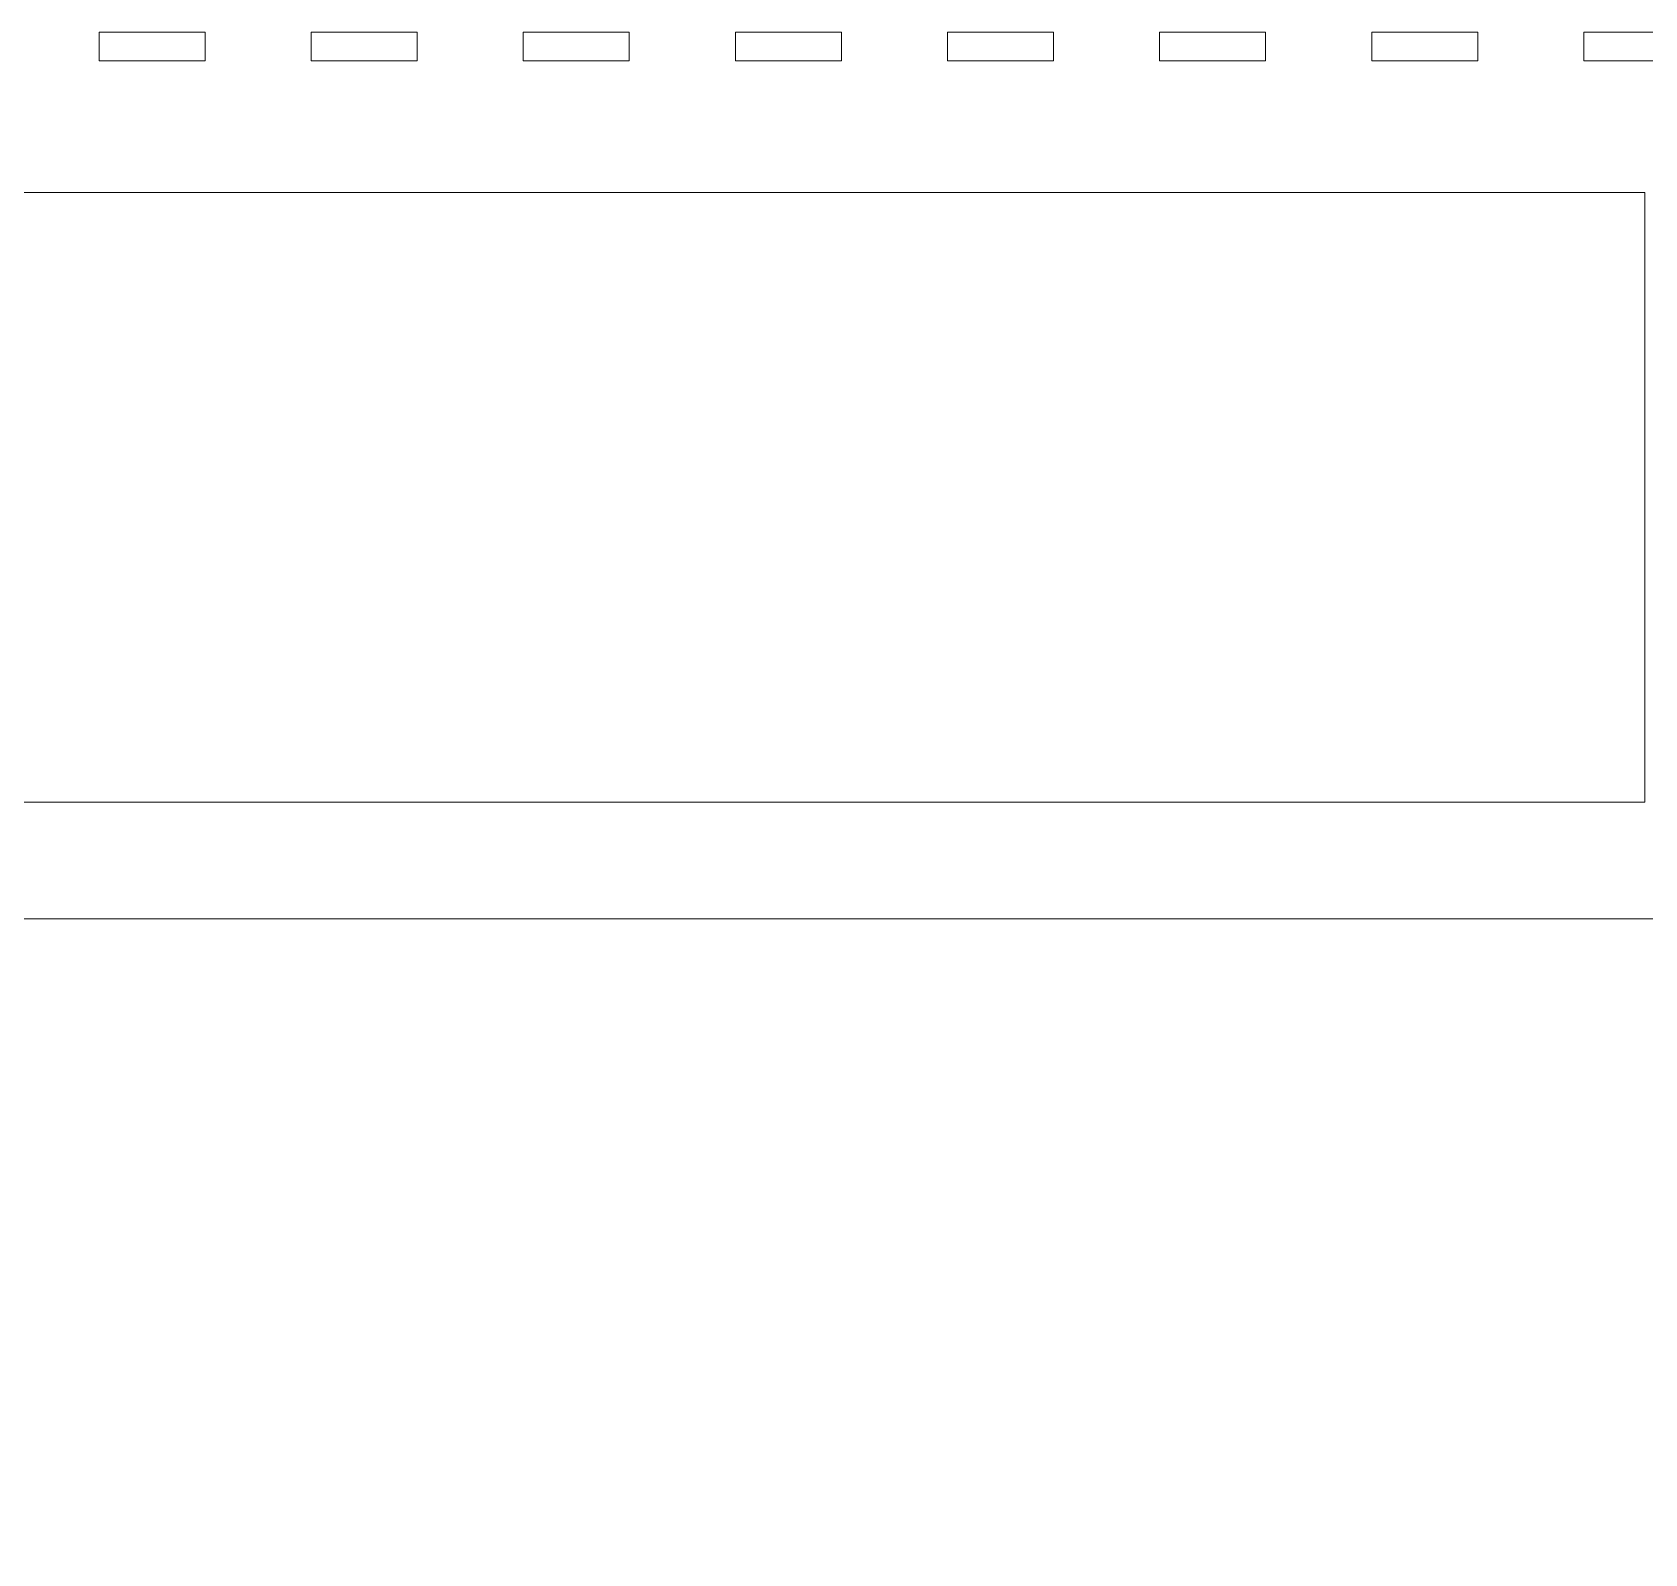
# Model space of a CAD drawing. Header units: millimetres. Extents: x 0 to 610, y 0 to 514.
# Drawn here: x 169.3 to 338.6, y 179.4 to 339.2 of the extents above; entities that cross this region are included whole.
import ezdxf

# ---------------------------------------------------------------- set-up
doc = ezdxf.new("R2010")
doc.units = ezdxf.units.MM
doc.header["$LTSCALE"] = 0.05
doc.layers.get('0').update_dxf_attribs({"plot": 0})
doc.layers.add('CUT', color=1, linetype='Continuous', lineweight=0)

# ---------------------------------------------------------------- blocks, each defined once
blk = doc.blocks.new('top')
blk.add_lwpolyline([(201, -23.41), (201, -130.41, -0.414214), (193.5, -137.91), (-77.5, -137.91, -0.414214), (-85, -130.41), (-85, -23.41, -0.414214), (-77.5, -15.91), (193.5, -15.91, -0.414214)], format="xyb", close=True)
for points in [[(200.77, -214.16), (-34.23, -214.16), (-34.23, -150.16), (200.77, -150.16)], [(-38.97, -231), (-38.97, -228), (-27.84, -228), (-27.84, -231)], [(-16.7, -231), (-16.7, -228), (-5.57, -228), (-5.57, -231)], [(5.57, -231), (5.57, -228), (16.7, -228), (16.7, -231)], [(38.97, -231), (27.84, -231), (27.84, -228), (38.97, -228)], [(50.11, -231), (50.11, -228), (61.24, -228), (61.24, -231)], [(83.51, -231), (72.38, -231), (72.38, -228), (83.51, -228)], [(105.78, -231), (94.65, -231), (94.65, -228), (105.78, -228)], [(128.05, -231), (116.92, -231), (116.92, -228), (128.05, -228)]]:
    blk.add_lwpolyline(points, close=True)

msp = doc.modelspace()

# ---------------------------------------------------------------- block references
at = {"layer": 'CUT', "rotation": 180}
msp.add_blockref('top', (304.36, 108.17), dxfattribs=at)

doc.saveas('drawing.dxf')
